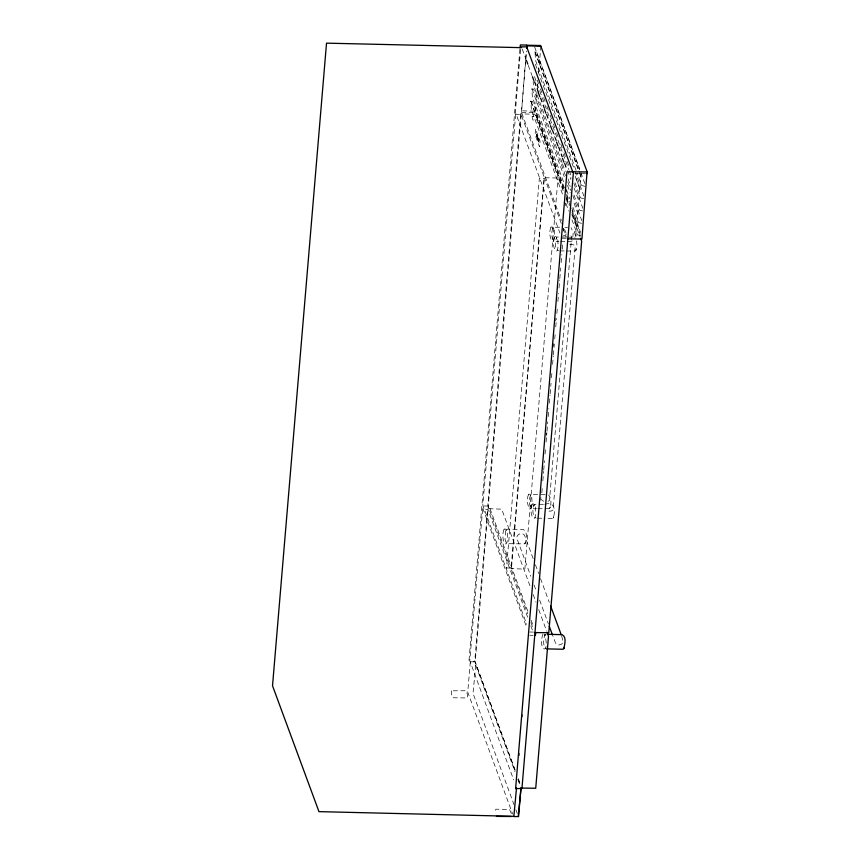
<?xml version="1.0" encoding="UTF-8"?>
<svg xmlns="http://www.w3.org/2000/svg" width="860" height="860" viewBox="0 0 860 860"><rect width="100%" height="100%" fill="white"/><g stroke="black" fill="none" stroke-linecap="round" stroke-linejoin="round"><path stroke-width="0.64" stroke-dasharray="4.3 3.22" d="M538.166 139.008L538.328 138.503M537.016 135.428C536.404 132.322 537.091 138.782 536.758 134.622M538.145 138.718L538.22 138.03M538.285 138.041L538.457 140.932M538.392 140.287L538.489 141.32L538.758 139.32M537.274 135.633L537.242 136.417L537.306 135.708M537.016 135.59L536.747 136.654L536.715 134.859M537.178 135.848L536.973 136.976A5.311 0.817 -88.6 0 0 537.027 136.751M537.124 135.74L537.962 137.159M519.924 49.127L468.893 661.845L475.236 661.791L526.524 51.073M520.569 49.547L515.344 112.101L559.914 233.028M527.846 611.353L489.06 506.099L483.18 505.927L482.922 508.658L526.782 627.682M525.578 59.856L521.568 112.327L535.221 112.606L537.715 83.323M525.686 58.534L526.245 51.901M538.607 72.724L540.832 46.214M535.554 129.269L535.092 134.794L539.553 146.759L540.091 141.201L535.565 129.226M537.221 136.708L537.188 137.815M537.371 135.557L537.79 139.46L537.683 136.396M537.554 136.407L537.36 136.729M537.489 138.653L537.629 136.245M537.876 138.987L538.21 140.599L538.403 138.342M519.203 755.811L519.429 753.134M522.461 716.993L522.687 714.316M540.671 500.154L540.897 497.478M546.068 435.902L546.293 433.225M553.603 346.225L553.829 343.548M555.732 320.791L555.958 318.114M563.268 231.103L563.493 228.427M565.407 205.68L565.622 203.003M566.525 192.285L566.751 189.608M541.811 492.855L542.37 486.169M542.821 480.804L543.606 471.441M543.724 470.097L544.509 460.723M545.068 454.037L545.638 447.34M546.089 441.986L546.874 432.612M546.981 431.279L547.766 421.905M548.218 416.552L548.895 408.511M549.346 403.157L550.024 395.127M550.131 393.794L551.034 383.076M551.475 377.723L552.045 371.025M552.604 364.339L553.281 356.309M553.388 354.965L554.291 344.258M554.743 338.904L555.302 332.207M555.754 326.854L556.431 318.823M556.871 313.459L557.441 306.773M557.893 301.419L558.559 293.378M559.011 288.025L559.688 279.994M559.795 278.651L560.698 267.944M561.15 262.59L561.827 254.56M562.268 249.206L562.838 242.509M572.824 237.349L573.222 232.544L571.094 227.739M575.77 236.973L581.102 173.096M584.875 183.61L536.704 52.191L535.038 51.836L535.479 60.232L576.598 171.806M564.45 188.007L532.566 101.512L530.899 101.157L531.34 109.553L563.214 196.048M538.188 139.32L538.188 140.18L538.166 139.266M542.95 634.196C537.274 649.87 550.626 657.438 544.724 634.357M563.397 235.812L566.202 234.608M538.113 139.008L537.521 138.363M584.789 186.222L581.683 185.599L577.06 173.053M583.682 198.628L580.64 197.918L574.641 181.621M565.482 175.676L533.598 89.182L531.931 88.827L532.372 97.223L564.246 183.718M572.19 240.864L570.814 241.509L560.236 241.251M582.65 210.958L579.608 210.249L573.599 193.951M548.046 501.358L549.497 500.337L571.642 236.597L569.976 235.102M546.25 634.271L545.38 634.486C543.036 638.27 542.735 645 545.767 648.623M581.543 223.321L578.576 222.579L572.567 206.282M580.511 235.651L577.533 234.909L571.997 219.87M569.782 244.304L573.555 244.799L575.211 246.304L553.066 510.034L550.98 511.173L547.164 510.947M574.803 173.483L585.531 173.742M559.656 227.233L553.496 227.32C550.604 231.469 550.701 243.821 558.914 241.23M564.955 227.362L567.6 227.427M565.88 236.994L557.065 237.027C554.883 240.477 554.173 248.615 558.527 250.83M567.202 237.027L574.835 237.543M561.956 238.177L566.858 238.295M559.849 250.862L565.138 250.991M566.461 251.023L575.265 251.002C577.683 247.572 577.243 241.961 575.447 238.177M545.154 494.715L531.05 494.608C528.158 498.768 528.255 511.109 536.468 508.518M543.434 504.293L534.63 504.315C532.437 507.765 531.727 515.903 536.081 518.118M544.756 504.325C555.141 500.842 555.485 511.012 553.324 517.86L551.948 518.505L544.014 518.311M537.79 508.55L549.25 508.582C551.658 504.949 551.572 498.456 548.648 495.027M537.403 518.15L542.692 518.279M529.749 632.003L533.437 632.089M529.631 635.25L533.092 635.336M475.741 665.339L473.011 693.375L514.065 804.788M543.585 501.251L541.252 499.552M535.404 64.306L574.48 169.828M534.49 76.68L568.825 169.613M475.763 665.35L515.022 771.807M581.22 177.321L578.866 171.011M578.071 214.258L573.061 200.412M577.082 226.631L571.954 212.796M538.715 142.007L538.812 139.632L538.672 141.803M534.683 47.128L579.715 169.312M535.049 51.847L578.479 169.689M578.941 170.947L581.263 177.278M534.974 51.912L578.404 169.753M574.942 171.075L583.832 195.94M537.21 80.087L538.596 83.839M540.446 88.859L541.832 92.622M543.681 97.631L545.068 101.394M546.917 106.403L548.304 110.166M550.153 115.186L551.539 118.949M553.388 123.958L554.775 127.721M556.613 132.73L558.925 139.008M560.774 144.018L562.161 147.78M564.009 152.79L565.396 156.552M567.245 161.573L568.632 165.324M569.288 170.871L572.061 178.396M573.91 183.406L582.8 208.26M534.823 81.528L538.908 92.869M540.832 97.825L544.917 109.166M546.831 114.122L550.464 124.206M552.84 130.419L556.463 140.502M558.85 146.716L562.472 156.799M564.848 163.013L567.095 169.334M567.621 170.527L570.793 179.364M574.093 188.082L579.178 201.874M522.246 49.063L525.954 59.114M528.266 65.392L531.964 75.444M534.286 81.721L538.446 93.031M540.295 98.051L544.004 108.102M546.315 114.38L550.024 124.431M551.873 129.452L556.033 140.76M558.355 147.038L562.053 157.09M564.375 163.368L566.686 169.646M562.053 162.615L533.404 84.893L533.168 81.302M562.515 163.873L565.289 171.387M568.062 178.912L570.825 186.437M567.793 181.944L571.029 190.726M572.867 195.736L581.768 220.59M531.942 88.838L564.214 176.655M567.514 185.362L570.212 192.952M566.557 189.985L569.793 198.767M566.751 194.274L569.524 201.799M571.836 208.066L580.339 231.716M563.666 187.878L535.414 111.219L521.73 110.811L521.536 112.402L561.365 220.472M566.439 195.424L569.686 204.218M571.997 210.496L580.339 233.125M530.899 101.168L563.246 188.921M566.482 197.692L569.255 205.218M572.018 212.743L577.125 226.588M530.835 101.233L563.171 188.985M566.407 197.757L569.18 205.282M563.085 190.716L558.323 177.999L544.348 177.74L511.388 569.492L527.653 613.696M566.332 199.52L568.643 205.809M571.889 214.624L580.242 237.263M565.987 203.573L568.761 211.087M537.339 137.019L537.274 137.697M564.601 229.265L566.461 234.296M561.279 223.439L544.681 178.407L539.37 178.171L506.411 569.169L526.729 624.338M563.117 228.448L566.353 237.199M533.135 558.538L524.847 536.038C523.224 531.329 515.355 534.135 517.043 538.801L530.856 576.308M535.447 564.784L538.672 573.534M540.51 578.543L549.26 602.29M561.709 636.045L563.128 642.033L561.849 643.989L558.871 645.043L555.603 643.237L552.98 636.314M534.082 585.058L536.393 591.314M539.618 600.065L548.368 623.812M529.943 585.778L501.702 509.152L487.706 508.668L474.752 661.017L515.065 770.485M533.178 594.572L535.963 602.118M538.736 609.654L546.605 631.004M531.072 620.114L533.383 626.381M530.899 622.511L533.211 628.8M527.642 617.158L487.942 509.432L482.632 509.185L469.786 660.695L513.667 779.826M530.867 625.919L533.178 632.186M515.054 769.937L475.204 661.824L470.345 661.63L467.722 692.106L512.657 814.044M518.29 778.741L520.149 783.772M518.311 779.278L520.16 784.309M517.795 779.311L520.096 785.567M515.914 809.797L517.301 813.549M511.377 813.592L509.571 809.507L495.822 809.185L495.134 812.818M451.532 690.817L451.285 693.751L452.865 697.761L467.216 697.976L467.582 694.751L466.002 690.741L451.532 690.817M515.656 114.444L482.836 505.196L505.916 567.88L511.087 568.148L544.187 177.117L521.106 114.434L515.656 114.444M520.687 113.993L487.813 505.519L511.033 568.6L524.847 569.126L558.086 177.246L534.866 114.165L520.708 113.928M532.104 116.637L532.824 120.013L537.629 120.078L536.973 116.519L532.104 116.637M504.003 529.534C499.8 539.489 508.539 554.324 507.357 533.146C508.389 529.438 503.734 527.997 504.003 529.534M505.702 530.867C505.863 534.425 503.089 541.789 507.851 543.713L524.6 543.875C526.718 540.274 527.879 531.867 523.375 529.481L507.497 529.104L505.702 530.867M528.427 494.833C524.417 504.089 533.286 518.709 531.856 498.435C532.275 494.543 528.567 493.07 528.427 494.833M550.873 227.534C546.863 236.801 555.732 251.41 554.291 231.147C555.302 227.416 550.701 225.9 550.873 227.534M532.007 504.53C527.997 513.785 536.866 528.405 535.425 508.131C535.844 504.239 532.136 502.777 532.007 504.53M554.453 237.242C550.443 246.498 559.312 261.118 557.871 240.843C558.291 236.951 554.582 235.489 554.453 237.242M574.566 231.845L575.286 235.221L580.081 235.285L579.425 231.727L574.566 231.845M552.69 228.545L552.991 227.75L552.69 228.545M556.259 238.242L556.571 237.446L556.259 238.242M576.2 249.454L575.77 250.572L576.2 249.454M530.244 495.833L530.545 495.037L530.244 495.833M533.813 505.529L534.125 504.745L533.813 505.529M525.524 542.327L525.105 543.445L525.524 542.327M550.174 507.045L549.755 508.163L550.174 507.045M544.573 635.701L544.875 634.906L544.573 635.701M553.754 516.742L553.324 517.86L553.754 516.742M580.178 189.651L575.061 175.816L580.231 189.608"/><path stroke-width="1.29" d="M520.031 47.794L520.365 44.946L526.6 45.064L526.75 48.407M516.505 787.943L513.861 816.323L318.963 811.636L272.523 685.775L326.52 43.151L521.525 47.655M520.977 787.695L518.558 816.581L513.581 816.559M521.031 788.147L518.268 816.108M535.705 632.691L535.404 635.389M520.805 46.848L527.137 46.838M526.814 45.236L540.585 45.505L587.176 171.935L586.961 173.742M573.459 171.817L566.955 171.85L515.602 788.577L521.945 788.523L573.459 171.817L587.047 171.968L581.919 239.058L568.127 238.822M511.13 816.516L496.456 816.398M547.573 634.304L562.128 634.648C566.869 636.991 564.622 644.602 563.859 648.612L562.483 649.257L546.616 648.87M540.865 46.268L527.288 45.838L526.954 47.579L572.824 172.075M534.608 632.573L548.788 632.734L581.661 241.219L580.704 238.521M521.547 788.072L535.726 788.244L548.497 636.207L547.067 632.261M526.417 60.372L527.803 64.134M532.426 76.701L533.823 80.464M538.446 93.031L539.833 96.793M544.466 109.36L545.853 113.122M550.486 125.689L551.873 129.452M556.506 142.018L557.893 145.781M562.515 158.337L563.902 162.11M550.647 606.042L561.247 634.798M549.293 626.317L552.518 635.067M564.289 647.494L563.859 648.612L564.289 647.494"/></g></svg>
